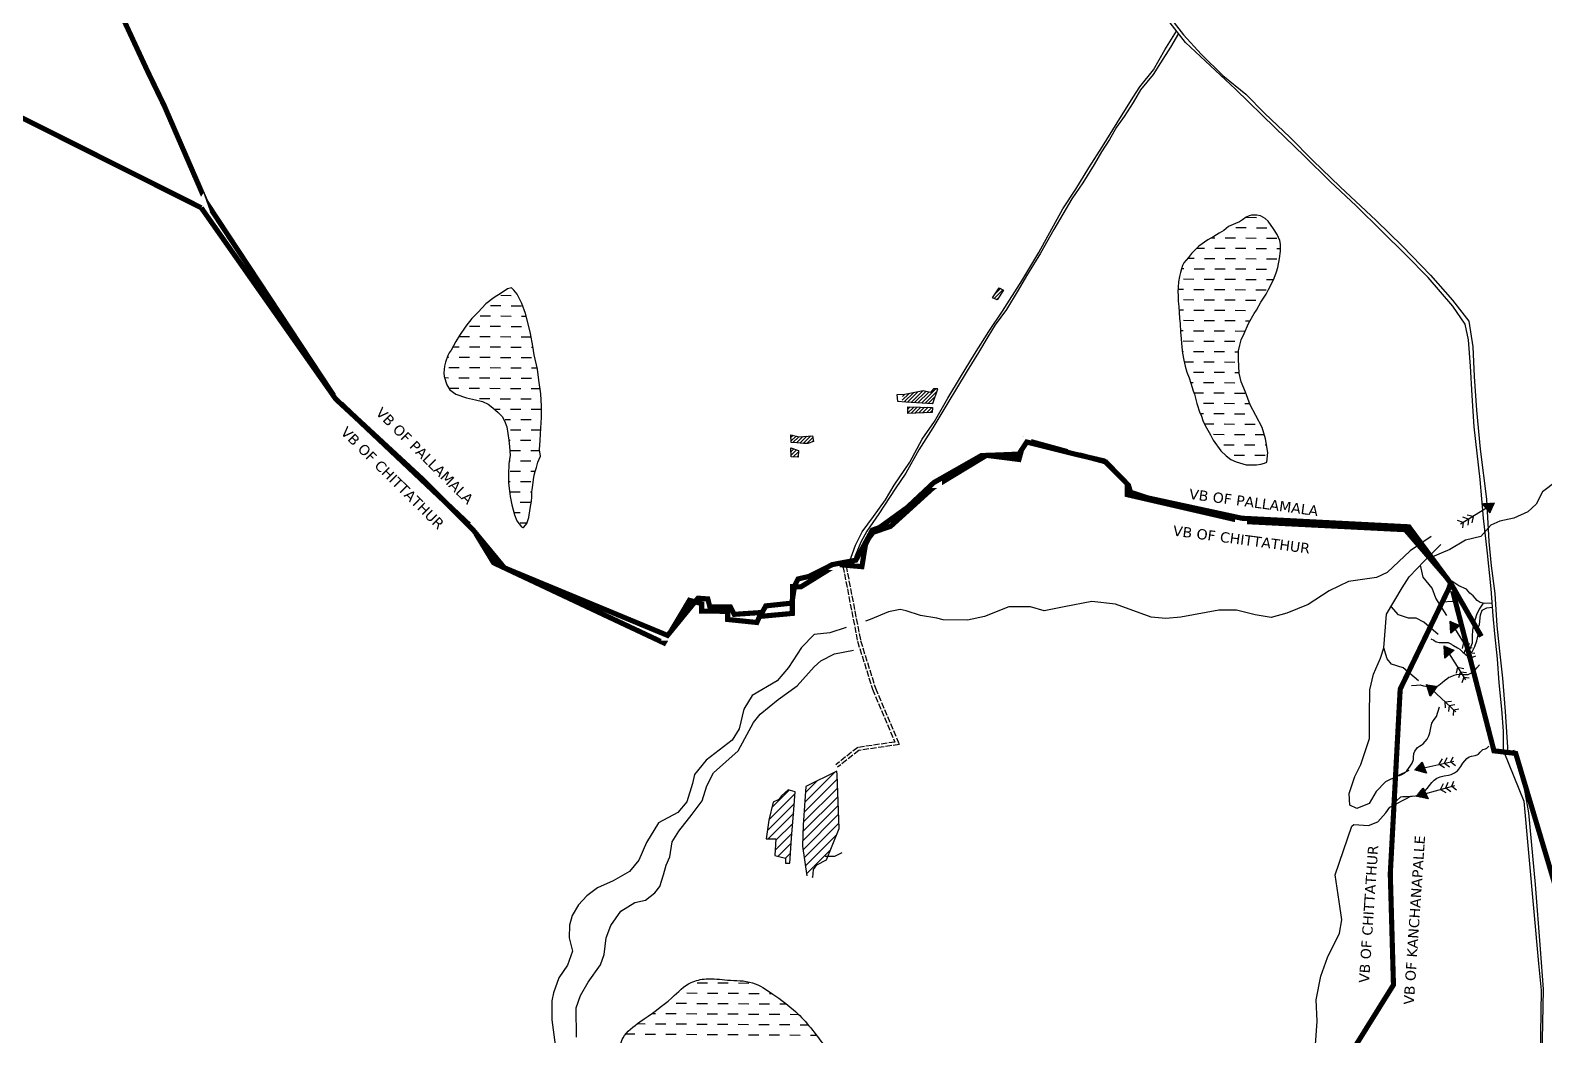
# Model space of a CAD drawing. Header units: inches. Extents: x 360616 to 379062, y 1506291 to 1520405.
# Drawn here: x 364873 to 367827, y 1514431 to 1516392 of the extents above; entities that cross this region are included whole.
import ezdxf

# ---------------------------------------------------------------- set-up
doc = ezdxf.new("R2010")
doc.units = ezdxf.units.IN
doc.header["$MEASUREMENT"] = 0
doc.set_wipeout_variables(frame=1)
for name, pattern in [('ACAD_ISO02W100', [15, 12, -3]), ('ACAD_ISO03W100', [30, 12, -18]), ('BORDER', [1.75, 0.5, -0.25, 0.5, -0.25, 0, -0.25])]:
    doc.linetypes.add(name, pattern=pattern)
for name, color, linetype in [('ARROWS', 4, 'Continuous'), ('CARTTRACK', 30, 'ACAD_ISO02W100'), ('NALA', 4, 'Continuous'), ('Steems', 4, 'Continuous'), ('stons', 1, 'Continuous'), ('STREAM', 4, 'Continuous'), ('VILLAGE_AREA', 1, 'Continuous'), ('VLGE_AREA', 1, 'Continuous'), ('WATER BODY', 4, 'Continuous'), ('WATER_BODY', 4, 'Continuous'), ('ZTEXT', 7, 'Continuous')]:
    doc.layers.add(name, color=color, linetype=linetype)
doc.layers.add('ROAD', color=1, linetype='Continuous', lineweight=25)
doc.layers.add('VILL_BOUNDARY', color=6, linetype='BORDER', lineweight=30)
doc.styles.get("Standard").update_dxf_attribs({"font": 'verdana.TTF'})
pattern_1 = [(359.63535, (369184.575, 1513493.686), (20.29809, 20.04136), [20.17013, -20.17013])]
pattern_2 = [(44.63535, (369184.5746, 1513493.6856), (-3.542845, 3.58823), [])]

# ---------------------------------------------------------------- blocks, each defined once
blk = doc.blocks.new('A$C2C4D24A5')
at = {"layer": 'ARROWS'}
h = blk.add_hatch(dxfattribs=at)
h.set_pattern_fill('ANSI31', color=256, scale=0.02, style=0)
h.set_pattern_definition([(45, (-79.8623605, -6.6559385), (-0.00176776695, 0.00176776695), [])])
h.paths.add_polyline_path([(0.049, 0.276), (0.094, 0.314), (0, 0.355)])
h.paths.add_polyline_path([(0, 0.355), (0.006, 0.239), (0.049, 0.276)])
for p, q in [((0, 0.355), (0.203, 0.029)), ((0.006, 0.239), (0, 0.355)), ((0.094, 0.314), (0.006, 0.239)), ((0.128, 0.15), (0.115, 0.092)), ((0.128, 0.15), (0.189, 0.137)), ((0.156, 0.105), (0.136, 0.05)), ((0.156, 0.105), (0.214, 0.099)), ((0.187, 0.054), (0.169, 0)), ((0.187, 0.054), (0.239, 0.048))]:
    blk.add_line(p, q, dxfattribs=at)

msp = doc.modelspace()

# ---------------------------------------------------------------- hatches: boundary and pattern name
at = {"layer": 'VILLAGE_AREA'}
h = msp.add_hatch(dxfattribs=at)
h.set_pattern_fill('ANSI31', color=1, scale=40.340267, angle=-0.3646, style=0)
h.set_pattern_definition(pattern_2)
h.paths.add_polyline_path([(366771.4, 1515885.1), (366763, 1515890), (366749.9, 1515870.1), (366758.6, 1515866.2)])
h = msp.add_hatch(dxfattribs=at)
h.set_pattern_fill('ANSI31', color=1, scale=40.340267, angle=-0.3646, style=0)
h.set_pattern_definition(pattern_2)
h.paths.add_polyline_path([(366642.8, 1515693), (366634.4, 1515692.8), (366628.6, 1515685.9), (366614.4, 1515688.6), (366578.7, 1515681.9), (366573.5, 1515681.5), (366574.1, 1515676.2), (366573.7, 1515668.9), (366574.2, 1515668), (366580.6, 1515667.7), (366633.1, 1515664.1)])
h.paths.add_polyline_path([(366584.4, 1515657.5), (366584.3, 1515644.9), (366631.7, 1515646.7), (366632.9, 1515656.7)])
h.paths.add_polyline_path([(366571.2, 1515703.9), (366619, 1515703.6), (366619.2, 1515739.9), (366571.4, 1515740.2)], flags=9)
h = msp.add_hatch(dxfattribs=at)
h.set_pattern_fill('ANSI31', color=1, scale=40.340267, angle=-0.3646, style=0)
h.set_pattern_definition(pattern_2)
h.paths.add_polyline_path([(366389.3, 1515586.5), (366400.7, 1515590.2), (366398.8, 1515601.1), (366372.5, 1515599.3), (366356.3, 1515603.4), (366357.3, 1515588.2), (366368.4, 1515587.2), (366381.5, 1515586.3)])
h = msp.add_hatch(dxfattribs=at)
h.set_pattern_fill('ANSI31', color=1, scale=40.340267, angle=-0.3646, style=0)
h.set_pattern_definition(pattern_2)
h.paths.add_polyline_path([(366371.3, 1515572.3), (366356.2, 1515577.9), (366356.8, 1515560.5), (366371, 1515559.4)])
at = {"layer": 'VLGE_AREA'}
h = msp.add_hatch(dxfattribs=at)
h.set_pattern_fill('ANSI31', color=1, scale=101.305268, angle=-0.0649032339, style=0)
h.paths.add_polyline_path([(366450.6, 1514835.1), (366446.9, 1514939.7), (366446, 1514946.9), (366385.5, 1514917.2), (366380.5, 1514841.7), (366379.1, 1514801.2), (366387.5, 1514743), (366399, 1514740), (366401.5, 1514761.5), (366425.7, 1514774.5)])
h = msp.add_hatch(dxfattribs=at)
h.set_pattern_fill('ANSI31', color=1, scale=101.305268, angle=-0.0649032339, style=0)
h.paths.add_polyline_path([(366361.9, 1514864.1), (366365, 1514906.7), (366351, 1514910.5), (366337.9, 1514899.3), (366333.1, 1514892), (366321.9, 1514886.6), (366313.7, 1514851.4), (366308.2, 1514815.4), (366327, 1514815.4), (366325.3, 1514782.7), (366355.2, 1514775.3), (366357.7, 1514816.2)])
h.paths.add_polyline_path([(366320.1, 1514822), (366377.7, 1514821.9), (366377.7, 1514853), (366320.1, 1514853)], flags=9)
at = {"layer": 'WATER_BODY'}
h = msp.add_hatch(dxfattribs=at)
h.set_pattern_fill('DASH', color=256, scale=161.361069, angle=-0.3646, style=0)
h.set_pattern_definition(pattern_1)
h.paths.add_polyline_path([(367264.7, 1515846.3), (367273.2, 1515862), (367283.1, 1515877.4), (367287.6, 1515886.6), (367294.7, 1515899.1), (367299, 1515908.5), (367303.5, 1515921.3), (367306, 1515929.4), (367309.3, 1515946.7), (367311, 1515961), (367311, 1515975), (367310.2, 1515982.4), (367304.6, 1515993.6), (367297.8, 1516005), (367287.3, 1516019.7), (367281.7, 1516025.3), (367272.5, 1516030.2), (367265.4, 1516031.6), (367260.1, 1516031.7), (367255, 1516031.7), (367250.3, 1516030.2), (367244.2, 1516027.6), (367237.3, 1516022.5), (367231.5, 1516018.7), (367223.7, 1516015.4), (367210.1, 1516009.4), (367200.9, 1516001.8), (367191.4, 1515996.2), (367181.5, 1515990.1), (367169.5, 1515983.2), (367151.8, 1515971), (367137.9, 1515956.8), (367131.6, 1515949.2), (367122.6, 1515938.8), (367120.5, 1515933.5), (367118.3, 1515926.8), (367116.2, 1515919.4), (367114.2, 1515912.2), (367112.7, 1515901.8), (367111.5, 1515891.3), (367111, 1515882.3), (367111.6, 1515874.6), (367111.5, 1515863.9), (367112.8, 1515853.6), (367113.5, 1515841.7), (367114.6, 1515830.9), (367115.7, 1515819.8), (367116.2, 1515804.1), (367117.5, 1515790.1), (367118.7, 1515773.8), (367120.5, 1515762.6), (367122.5, 1515748.7), (367125.4, 1515737.2), (367128.8, 1515725.3), (367133.1, 1515714.4), (367136.5, 1515704), (367141.2, 1515689), (367143.8, 1515682.1), (367148.2, 1515664.5), (367154.1, 1515646.1), (367156.4, 1515641.7), (367160.8, 1515629.2), (367167.3, 1515616.8), (367175, 1515603.3), (367180.2, 1515592.7), (367194.7, 1515572.2), (367205.3, 1515562.4), (367214.5, 1515555), (367224.9, 1515550.6), (367237.8, 1515546.4), (367244.4, 1515544.9), (367249.7, 1515544.9), (367255.7, 1515544.9), (367264.4, 1515544.8), (367273.1, 1515545.8), (367279.8, 1515547.6), (367284.4, 1515549.6), (367286.3, 1515568.6), (367282.3, 1515595.2), (367275.4, 1515617.5), (367263, 1515640.5), (367252.3, 1515661.7), (367243.1, 1515686.4), (367234.7, 1515706.4), (367230.9, 1515723.6), (367229.3, 1515750.5), (367229.1, 1515767.1), (367232, 1515777.7), (367234.7, 1515788.1), (367240.6, 1515800.9), (367248.8, 1515820.3), (367260.2, 1515839.5)])
h = msp.add_hatch(dxfattribs=at)
h.set_pattern_fill('DASH', color=256, scale=161.361069, angle=-0.36464983, style=0)
edge = h.paths.add_edge_path()
edge.add_spline(control_points=[(366576.9, 1514053.2), (366576.5, 1514059.7), (366574.2, 1514079.9), (366557.3, 1514123.8), (366538.2, 1514186.6), (366501.5, 1514263.4), (366468.2, 1514341.2), (366420.8, 1514414.8), (366375.2, 1514473.5), (366324.8, 1514510.4), (366281.7, 1514539.5), (366234.8, 1514538.4), (366195.2, 1514544.3), (366154.8, 1514535.8), (366117.7, 1514496.6), (366072, 1514465.1), (366027.6, 1514433.8), (366020.5, 1514396.8), (366026.9, 1514360), (366042.9, 1514319.5), (366078.7, 1514297.8), (366099.2, 1514268), (366129.9, 1514259.9), (366143.9, 1514215.3), (366107.4, 1514145.5), (366081.5, 1514085.1), (366065.2, 1514047.3)], knot_values=[0, 0, 0, 0, 0.096458, 0.300211, 0.690953, 1.069938, 1.557337, 1.941612, 2.365554, 2.643849, 2.869139, 3.111611, 3.316822, 3.463426, 3.701353, 4.086339, 4.310022, 4.461065, 4.612413, 4.865079, 5.071242, 5.211937, 5.38985, 5.485233, 5.856107, 6.477265, 6.477265, 6.477265, 6.477265], degree=3, periodic=0)
edge.add_line((366065.2, 1514047.3), (366041.1, 1513985.9))
edge.add_line((366041.1, 1513985.9), (366101.5, 1513974.4))
edge.add_line((366101.5, 1513974.4), (366195.4, 1513964.6))
edge.add_line((366195.4, 1513964.6), (366528.7, 1513763.9))
edge.add_line((366528.7, 1513763.9), (366540.4, 1513789.3))
edge.add_line((366540.4, 1513789.3), (366549.3, 1513828.1))
edge.add_line((366549.3, 1513828.1), (366547.7, 1513872.3))
edge.add_line((366547.7, 1513872.3), (366546.8, 1513920.2))
edge.add_line((366546.8, 1513920.2), (366558.7, 1513977.1))
edge.add_line((366558.7, 1513977.1), (366576.9, 1514053.2))
h.paths.add_polyline_path([(366301.7, 1514141.5), (366352, 1514141.5), (366352.1, 1514166.5), (366301.8, 1514166.5)], flags=24)

# ---------------------------------------------------------------- linework, layer by layer
at = {"layer": 'CARTTRACK'}
for p, q in [((366486.4, 1515200.5), (366515.7, 1515106.9)), ((366492.3, 1515202), (366521.4, 1515109)), ((366515.7, 1515106.9), (366559.3, 1515004)), ((366521.4, 1515109), (366568, 1514999.1)), ((366559.3, 1515004), (366486.8, 1514993.4)), ((366568, 1514999.1), (366489.2, 1514987.6)), ((366486.8, 1514993.4), (366443.9, 1514959.7)), ((366489.2, 1514987.6), (366447.6, 1514954.9))]:
    msp.add_line(p, q, dxfattribs=at)
at = {"layer": 'NALA'}
for points in [[(367849, 1515512.4), (367822.4, 1515491.9), (367810, 1515468.1), (367793.5, 1515452.7), (367766.3, 1515440.3), (367739.2, 1515435), (367721.3, 1515426.7), (367702.2, 1515404.6), (367671.8, 1515397.7), (367641.3, 1515379.4), (367603.1, 1515362.9)], [(367706.5, 1515275), (367698.5, 1515263.3), (367693.4, 1515252), (367687.5, 1515233.1), (367685.4, 1515222.3), (367685.3, 1515210.7), (367685.2, 1515197.1), (367681.1, 1515186.8), (367677, 1515182.4)], [(367678.9, 1515175.4), (367685.9, 1515181.4), (367690.5, 1515190), (367693.9, 1515201.3), (367696.5, 1515213.1), (367696.1, 1515225.6), (367699.4, 1515233.4), (367701.3, 1515251.8), (367704.6, 1515260.9), (367713.5, 1515265.7), (367724.7, 1515267)]]:
    msp.add_lwpolyline(points, dxfattribs=at)
at = {"layer": 'ROAD', "color": 1}
for points in [[(367746.1, 1514984.6), (367746.3, 1515025.3), (367742.8, 1515067.9), (367737.6, 1515119.1), (367734.8, 1515166.4), (367729.4, 1515215.1), (367726, 1515249.8), (367722.1, 1515302.7), (367714.7, 1515372.6), (367707, 1515440.8), (367700.4, 1515516), (367688.9, 1515619), (367685.1, 1515680), (367681.5, 1515737.1), (367678, 1515788.6), (367671.4, 1515818.8), (367647.5, 1515854.3), (367599.3, 1515910.1), (367555.6, 1515954.3), (367509.1, 1516000.3), (367458.7, 1516049.9), (367408.3, 1516097.1), (367357.9, 1516146.6), (367300.8, 1516201.7), (367223.3, 1516277), (367126.1, 1516368.1), (367084.4, 1516421.5)], [(366468.1, 1515348.3), (366482.5, 1515387.6), (366495.7, 1515413.7), (366517.9, 1515443.7), (366541, 1515476.5), (366558.2, 1515504.9), (366588.2, 1515549.5), (366612.5, 1515594.7), (366636.4, 1515629.2), (366662.4, 1515674.8), (366687.6, 1515715.3), (366714.5, 1515760.4), (366742.4, 1515804.9), (366769.1, 1515844.5), (366806.6, 1515903.6), (366839.9, 1515958.9), (366886.7, 1516043.9), (366912.5, 1516082.3), (366937.8, 1516123.5), (366964.5, 1516165.7), (366992.8, 1516211.7), (367023.9, 1516261.5), (367036.9, 1516281.7), (367063.5, 1516315.2), (367085.7, 1516353.9), (367108.7, 1516390.4)], [(367112.2, 1516385.9), (367096.5, 1516359.4), (367077.5, 1516328.4), (367063.2, 1516305.9), (367038.6, 1516275.8), (367023.8, 1516251.3), (367006.4, 1516224.2), (366991.7, 1516203), (366978, 1516178.9), (366962.3, 1516155.3), (366948.1, 1516130.5), (366925.8, 1516094.3), (366904.4, 1516063.6), (366869.6, 1516003.7), (366843.5, 1515957.7), (366816.3, 1515913.3), (366800, 1515885.4), (366776.8, 1515847.5), (366755.1, 1515817.9), (366740.6, 1515794.4), (366722.7, 1515763.6), (366700.3, 1515727.7), (366660.9, 1515662.2), (366633.1, 1515616.5), (366605.9, 1515574), (366580.8, 1515528.1), (366559.6, 1515498), (366527.9, 1515448.7), (366504.5, 1515415.2), (366493.1, 1515393.7), (366482.1, 1515366.8), (366476.7, 1515347.5)], [(367099.1, 1516412.7), (367122.1, 1516383.5), (367156.7, 1516345.8), (367198.7, 1516303.9), (367243.5, 1516267.2), (367280.8, 1516230.1), (367329.6, 1516183.4), (367374.3, 1516138.1), (367427.5, 1516086.6), (367498, 1516021), (367549.1, 1515971.3), (367603.6, 1515914.4), (367647, 1515865.6), (367678.4, 1515824.5), (367686.3, 1515775), (367688.7, 1515717), (367693.7, 1515651.2), (367700.4, 1515575.1), (367712.8, 1515477.5), (367717.7, 1515395), (367722.4, 1515347.8), (367729.2, 1515293.4), (367733.4, 1515230.3), (367738.1, 1515180.9), (367744.5, 1515128.8), (367749.3, 1515063.7), (367754.5, 1514983.6)], [(367746.9, 1514984.7), (367785.9, 1514888.4), (367814.7, 1514571.9), (367819.5, 1514520), (367817.5, 1514390.7), (367815, 1514315.9), (367839.3, 1514246.3), (367868.1, 1514165.9)], [(367873, 1514168.4), (367820.8, 1514319.4), (367821.8, 1514390.2), (367824.4, 1514522.2), (367818.6, 1514600.2), (367808.6, 1514726.3), (367795.3, 1514866), (367781.2, 1514946.7), (367766.6, 1514988.1)]]:
    msp.add_lwpolyline(points, dxfattribs=at)
at = {"layer": 'Steems'}
for points in [[(367604.4, 1515205.4), (367610.1, 1515202.7), (367613.6, 1515200), (367615.7, 1515199.3), (367618.4, 1515198.7), (367620.8, 1515198), (367622.8, 1515197.9), (367624.8, 1515197.8), (367632.6, 1515198.3), (367638.2, 1515197.9), (367642.2, 1515196.1), (367644.5, 1515194.7), (367646.1, 1515193.6), (367648.8, 1515192.3), (367656.7, 1515187.8), (367660.8, 1515185), (367662.7, 1515183.1), (367664.6, 1515181.2), (367666.8, 1515179), (367669.4, 1515177.2), (367671.7, 1515175.1), (367676.4, 1515171.4), (367678.4, 1515171.1), (367682.2, 1515170.4), (367684.9, 1515170.2), (367687.4, 1515170.1), (367692.2, 1515172.1)], [(367542.1, 1514938.3), (367548.2, 1514940.4), (367553.8, 1514943.9), (367557.5, 1514948), (367560.8, 1514952.5), (367564.3, 1514957.2), (367568, 1514962.6), (367570.5, 1514969.6), (367570.4, 1514974.5), (367571.6, 1514981.3), (367573.5, 1514986), (367578.2, 1514993.2), (367582.2, 1514996), (367585.6, 1514997.8), (367589.8, 1515000.6), (367593.4, 1515004.8), (367597, 1515009.8), (367600.3, 1515015.8), (367602.4, 1515022.2), (367603.9, 1515028.5), (367604.8, 1515034.7), (367606.3, 1515040.7), (367609.5, 1515045.7), (367612.8, 1515050.6), (367615.3, 1515054), (367621.2, 1515072.7)], [(367537.7, 1514889.1), (367545.8, 1514897), (367550, 1514897.7), (367558, 1514897.8), (367568.2, 1514898.2), (367574.5, 1514898.8), (367579.5, 1514899.6), (367583.1, 1514900.7), (367589.3, 1514904.1), (367592.9, 1514907.9), (367597.5, 1514913.2), (367601.9, 1514919.3), (367606.2, 1514925), (367611.1, 1514929.7), (367616.3, 1514933.2), (367622.6, 1514936.1), (367630.3, 1514937.9), (367638.6, 1514939.4), (367644, 1514940.8), (367650.3, 1514944.1), (367656.2, 1514947.7), (367659, 1514951), (367662.8, 1514956.3), (367666.7, 1514962.7), (367670.6, 1514967.6), (367674.9, 1514972), (367679.5, 1514975.3), (367683.9, 1514976.6), (367691.2, 1514977.4), (367694.5, 1514978.7), (367697.5, 1514980.6), (367700.8, 1514984), (367703.6, 1514987.5), (367706.1, 1514989.6), (367710.8, 1514990.6), (367713.8, 1514992.2), (367717.8, 1514995.6)]]:
    msp.add_lwpolyline(points, dxfattribs=at)
at = {"layer": 'STREAM'}
for p, q in [((366441.6, 1514780.6), (366423.2, 1514780.6)), ((366455.9, 1514787.7), (366441.6, 1514780.6))]:
    msp.add_line(p, q, dxfattribs=at)
for points in [[(367605.4, 1515404.6), (367564.4, 1515376.6), (367519.1, 1515334.7), (367498.4, 1515325.1), (367443.6, 1515317), (367406.4, 1515299.1), (367365.1, 1515272.3), (367323.8, 1515255.3), (367293, 1515246.9), (367261.8, 1515251.8), (367225.2, 1515261.1), (367191.3, 1515261.1), (367117.2, 1515247.3), (367087.9, 1515244.8), (367059.3, 1515247.7), (366989.8, 1515273.1), (366943.4, 1515278.1), (366889.2, 1515267.4), (366850.6, 1515259.8), (366823.6, 1515267.5), (366781.8, 1515267.9), (366733.9, 1515248.9), (366701, 1515241.8), (366653.5, 1515242.1), (366640.8, 1515245.7), (366609, 1515250.7), (366581.6, 1515260), (366569.6, 1515262.4), (366546.8, 1515258.2), (366510.9, 1515242.9), (366502.3, 1515239.9)], [(367618.5, 1515213.8), (367591, 1515237.8), (367576.1, 1515245.7), (367560.9, 1515245.8), (367541.3, 1515252.2), (367527.1, 1515268.5)], [(366464.1, 1515227.3), (366432.4, 1515217.2), (366402.1, 1515213.7), (366376.9, 1515188.5), (366351.8, 1515149.3), (366329.6, 1515123.5), (366281.1, 1515094.6), (366265, 1515068), (366255.6, 1515029.4), (366242, 1515007.4)], [(365938.2, 1514428.1), (365937.9, 1514485.8), (365946.1, 1514509.7), (365961.3, 1514535.9), (365985.3, 1514569.5), (365992.2, 1514589.7), (365996.6, 1514621.9), (366005.6, 1514646.1), (366025, 1514674.4), (366052, 1514691.1), (366073.3, 1514695.7), (366091.2, 1514709.8), (366100.8, 1514722.2), (366107.9, 1514744.7), (366113, 1514763.6), (366120.3, 1514779.8), (366125, 1514809.2), (366137.7, 1514829.9), (366163.9, 1514863.2), (366183.4, 1514889.2), (366192.3, 1514918.7), (366205.6, 1514943.7), (366254, 1514986.7), (366283.7, 1515042.2), (366296.5, 1515058.4), (366331.9, 1515087.1), (366369, 1515113.4), (366402.1, 1515150.9), (366414.8, 1515162.4), (366441.8, 1515175.8), (366478.6, 1515183.3)], [(366242, 1515007.4), (366191, 1514968.4), (366168.8, 1514940.8), (366164.9, 1514923.1), (366153.3, 1514887.6), (366136.1, 1514866.5), (366098.1, 1514846.3), (366074.8, 1514807.8), (366060.2, 1514773.7), (366041.7, 1514751.4), (366009.8, 1514733.5), (365979.6, 1514719.5), (365958.9, 1514704.2), (365942.1, 1514686.3), (365930.1, 1514665.6), (365925, 1514647.1), (365924.1, 1514622), (365930.6, 1514596), (365921.1, 1514569.1), (365903.9, 1514543.9), (365893.6, 1514515.1), (365890.4, 1514499.3), (365890.3, 1514462.1), (365896.8, 1514413.3)]]:
    msp.add_lwpolyline(points, dxfattribs=at)
at = {"layer": 'VILL_BOUNDARY', "linetype": 'ACAD_ISO03W100', "lineweight": -2, "ltscale": 3, "const_width": 10}
msp.add_lwpolyline([(367849.6, 1514715.1), (367770, 1514981.8), (367727.6, 1514986.8), (367689.6, 1515133.9), (367642.5, 1515316.2), (367554.6, 1515418.1), (367239, 1515434.1), (367012.5, 1515486.4), (367012.6, 1515507.2), (366983.4, 1515537.2), (366971, 1515550.2), (366910.7, 1515566.3), (366811.9, 1515593.4), (366801.3, 1515555.1), (366737.9, 1515563.1), (366634.6, 1515500.6), (366550.9, 1515424.6), (366517, 1515413), (366508.3, 1515401.5), (366502.1, 1515389.4), (366495, 1515346), (366446.4, 1515350.2), (366376.4, 1515306.8), (366359.6, 1515306.9), (366359.3, 1515254.8), (366295.4, 1515248.9), (366290.2, 1515237.1), (366233.2, 1515243), (366233.3, 1515258.9), (366182.5, 1515259.2), (366182.6, 1515273.9), (366158.6, 1515280.4), (366108.9, 1515197.2), (365776.7, 1515353.5), (365734.5, 1515422.8), (365469.6, 1515673), (365215.5, 1516058.3), (365134.3, 1516245.4), (365101.6, 1516313), (365054.2, 1516415.1)], dxfattribs=at)
at = {"layer": 'VILLAGE_AREA', "color": 1}
for points in [[(366763, 1515890), (366771.4, 1515885.1), (366758.6, 1515866.2), (366749.9, 1515870.1), (366763, 1515890)], [(366580.6, 1515667.7), (366633.1, 1515664.1), (366642.8, 1515693), (366634.4, 1515692.8), (366628.6, 1515685.9), (366614.4, 1515688.6), (366578.7, 1515681.9), (366563, 1515680.8), (366564.4, 1515668.6), (366580.6, 1515667.7)], [(366584.4, 1515657.5), (366632.9, 1515656.7), (366631.7, 1515646.7), (366584.3, 1515644.9), (366584.4, 1515657.5)], [(366356.3, 1515603.4), (366372.5, 1515599.3), (366398.8, 1515601.1), (366400.7, 1515590.2), (366389.3, 1515586.5), (366381.5, 1515586.3), (366368.4, 1515587.2), (366357.3, 1515588.2), (366356.3, 1515603.4)], [(366356.2, 1515577.9), (366371.3, 1515572.3), (366371, 1515559.4), (366356.8, 1515560.5), (366356.2, 1515577.9)]]:
    msp.add_lwpolyline(points, dxfattribs=at)
at = {"layer": 'VLGE_AREA', "color": 1}
for points in [[(366399, 1514740), (366400.8, 1514755.5), (366407, 1514764.5), (366425.7, 1514774.5), (366450.6, 1514835.1), (366446.9, 1514939.7), (366446, 1514946.9), (366385.5, 1514917.2), (366380.5, 1514841.7), (366379.1, 1514801.2), (366387.5, 1514743)], [(366321.9, 1514886.6), (366313.7, 1514851.4), (366308.2, 1514815.4), (366327, 1514815.4), (366325.3, 1514782.7), (366346.2, 1514777.6), (366346.1, 1514767.9), (366354.7, 1514767.9), (366357.7, 1514816.2), (366361.9, 1514864.1), (366365, 1514906.7), (366351, 1514910.5), (366337.9, 1514899.3), (366333.1, 1514892), (366321.9, 1514886.6)]]:
    msp.add_lwpolyline(points, dxfattribs=at)
at = {"layer": 'WATER BODY'}
msp.add_open_spline([(366065.2, 1514047.3), (366081.5, 1514085.1), (366107.4, 1514145.5), (366143.9, 1514215.3), (366129.9, 1514259.9), (366099.2, 1514268), (366078.7, 1514297.8), (366042.9, 1514319.5), (366026.9, 1514360), (366020.5, 1514396.8), (366027.6, 1514433.8), (366072, 1514465.1), (366117.7, 1514496.6), (366154.8, 1514535.8), (366195.2, 1514544.3), (366234.8, 1514538.4), (366281.7, 1514539.5), (366324.8, 1514510.4), (366375.2, 1514473.5), (366420.8, 1514414.8), (366468.2, 1514341.2), (366501.5, 1514263.4), (366538.2, 1514186.6), (366557.3, 1514123.8), (366574.2, 1514079.9), (366576.5, 1514059.7), (366576.9, 1514053.2)], degree=3, knots=[0, 0, 0, 0, 0.621158, 0.992032, 1.087415, 1.265328, 1.406023, 1.612186, 1.864852, 2.0162, 2.167243, 2.390926, 2.775912, 3.013839, 3.160443, 3.365654, 3.608126, 3.833416, 4.111711, 4.535653, 4.919928, 5.407327, 5.786312, 6.177054, 6.380807, 6.477265, 6.477265, 6.477265, 6.477265], dxfattribs=at)
at = {"layer": 'WATER_BODY'}
msp.add_lwpolyline([(367284.4, 1515549.6), (367286.3, 1515568.6), (367282.3, 1515595.2), (367275.4, 1515617.5), (367263, 1515640.5), (367252.3, 1515661.7), (367243.1, 1515686.4), (367234.7, 1515706.4), (367230.9, 1515723.6), (367229.3, 1515750.5), (367229.1, 1515767.1), (367232, 1515777.7), (367234.7, 1515788.1), (367240.6, 1515800.9), (367248.8, 1515820.3), (367260.2, 1515839.5), (367264.7, 1515846.3), (367273.2, 1515862), (367283.1, 1515877.4), (367287.6, 1515886.6), (367294.7, 1515899.1), (367299, 1515908.5), (367303.5, 1515921.3), (367306, 1515929.4), (367309.3, 1515946.7), (367311, 1515961), (367311, 1515975), (367310.2, 1515982.4), (367304.6, 1515993.6), (367297.8, 1516005), (367287.3, 1516019.7), (367281.7, 1516025.3), (367272.5, 1516030.2), (367265.4, 1516031.6), (367260.1, 1516031.7), (367255, 1516031.7), (367250.3, 1516030.2), (367244.2, 1516027.6), (367237.3, 1516022.5), (367231.5, 1516018.7), (367223.7, 1516015.4), (367210.1, 1516009.4), (367200.9, 1516001.8), (367191.4, 1515996.2), (367181.5, 1515990.1), (367169.5, 1515983.2), (367151.8, 1515971), (367137.9, 1515956.8), (367131.6, 1515949.2), (367122.6, 1515938.8), (367120.5, 1515933.5), (367118.3, 1515926.8), (367116.2, 1515919.4), (367114.2, 1515912.2), (367112.7, 1515901.8), (367111.5, 1515891.3), (367111, 1515882.3), (367111.6, 1515874.6), (367111.5, 1515863.9), (367112.8, 1515853.6), (367113.5, 1515841.7), (367114.6, 1515830.9), (367115.7, 1515819.8), (367116.2, 1515804.1), (367117.5, 1515790.1), (367118.7, 1515773.8), (367120.5, 1515762.6), (367122.5, 1515748.7), (367125.4, 1515737.2), (367128.8, 1515725.3), (367133.1, 1515714.4), (367136.5, 1515704), (367141.2, 1515689), (367143.8, 1515682.1), (367148.2, 1515664.5), (367154.1, 1515646.1), (367156.4, 1515641.7), (367160.8, 1515629.2), (367167.3, 1515616.8), (367175, 1515603.3), (367180.2, 1515592.7), (367194.7, 1515572.2), (367205.3, 1515562.4), (367214.5, 1515555), (367224.9, 1515550.6), (367237.8, 1515546.4), (367244.4, 1515544.9), (367249.7, 1515544.9), (367255.7, 1515544.9), (367264.4, 1515544.8), (367273.1, 1515545.8), (367279.8, 1515547.6), (367284.4, 1515549.6)], dxfattribs=at)

# ---------------------------------------------------------------- block references
at = {"layer": 'STREAM', "yscale": 202.6105369089637, "zscale": 202.6105369089761}
for p, xscale, rotation in [((367656.7, 1515470), 202.610536906803, 270.0405055104947), ((367642, 1515167.8), 202.6105369089518, 359.9350967660232), ((367630.7, 1515119.4), 202.6105369089518, 359.9350967660232), ((367615, 1515046.5), 202.6105369024681, 15.23658570821393), ((367641.3, 1514926.1), 202.6105369118712, 71.07433879417202), ((367645.1, 1514878.2), 202.6105369280735, 73.58855419112085)]:
    msp.add_blockref('A$C2C4D24A5', p, dxfattribs=dict(at, xscale=xscale, rotation=rotation))

# ---------------------------------------------------------------- texts
at = {"layer": 'ZTEXT', "color": 5, "ltscale": 2}
for s, rotation, p in [('VB OF PALLAMALA', 315.1897, (365545.5, 1515644.6)), ('VB OF CHITTATHUR ', 315.2768, (365477.2, 1515606.6))]:
    msp.add_text(s, height=20, rotation=rotation, dxfattribs=at).set_placement(p)

# ---------------------------------------------------------------- wipeouts: each hides what was drawn before it
at = {"linetype": 'ACAD_ISO03W100', "lineweight": -2, "ltscale": 3}
msp.add_wipeout([(367517.6, 1514542.7), (367541.2, 1514543.3), (367541.7, 1514519.8), (367518.7, 1514520.3)], dxfattribs=at).dxf.layer = 'VILL_BOUNDARY'

# ---------------------------------------------------------------- next in the draw order: texts
at = {"layer": 'ZTEXT', "color": 5, "ltscale": 2}
msp.add_text('VB OF KANCHANAPALLE', height=20, rotation=86.1343, dxfattribs=at).set_placement((367571.1, 1514491))

# ---------------------------------------------------------------- next in the draw order: wipeouts: each hides what was drawn before it
at = {"linetype": 'ACAD_ISO03W100', "lineweight": -2, "ltscale": 3}
for points in [[(365190.5, 1516043.1), (365210.9, 1516074.4), (365223.9, 1516037.6)], [(365458.3, 1515682.6), (365482, 1515683.1), (365482.4, 1515659.6), (365459.4, 1515660.2)], [(366801.4, 1515599), (366825, 1515599.5), (366825.4, 1515576), (366802.5, 1515576.6)], [(366896.9, 1515575.1), (366920.6, 1515575.6), (366921, 1515552.1), (366898, 1515552.7)], [(366627.4, 1515522), (366651.1, 1515522.5), (366651.5, 1515499), (366628.5, 1515499.6)], [(367221.8, 1515449.3), (367245.5, 1515449.8), (367245.9, 1515426.3), (367222.9, 1515426.9)], [(365727.1, 1515431.2), (365750.7, 1515431.8), (365751.1, 1515408.2), (365728.2, 1515408.8)], [(366427.4, 1515362.3), (366451.1, 1515362.8), (366451.5, 1515339.3), (366428.5, 1515339.9)], [(367625.8, 1515299.7), (367645, 1515333.1), (367661.8, 1515296.8)], [(366102.8, 1515224.1), (366126.4, 1515224.6), (366126.9, 1515201.1), (366103.9, 1515201.7)], [(367531.1, 1515118.5), (367554.8, 1515119), (367555.2, 1515095.5), (367532.2, 1515096.1)], [(367511.9, 1514761.2), (367535.6, 1514761.7), (367536, 1514738.2), (367513, 1514738.8)]]:
    msp.add_wipeout(points, dxfattribs=at).dxf.layer = 'VILL_BOUNDARY'

# ---------------------------------------------------------------- next in the draw order: hatches: boundary and pattern name
at = {"layer": 'WATER_BODY'}
h = msp.add_hatch(dxfattribs=at)
h.set_pattern_fill('DASH', color=256, scale=161.361069, angle=-0.3646, style=0)
h.set_pattern_definition(pattern_1)
h.paths.add_polyline_path([(365856.1, 1515759.4), (365853.6, 1515775.7), (365848.6, 1515800.7), (365844.6, 1515816.8), (365839.2, 1515839.5), (365831.8, 1515859.5), (365822.9, 1515877.2), (365816.3, 1515885.4), (365811.6, 1515890.1), (365806.5, 1515888.4), (365778.2, 1515871), (365761.8, 1515858.4), (365746.6, 1515842.4), (365734.3, 1515829.8), (365722.8, 1515814.8), (365710.2, 1515797.1), (365703, 1515784.9), (365686, 1515753.3), (365683, 1515744.7), (365681.3, 1515737.3), (365679.9, 1515723.8), (365680.2, 1515716.8), (365685.5, 1515700.8), (365691.5, 1515690.6), (365703.3, 1515682.7), (365723.8, 1515675.3), (365753.4, 1515668.5), (365768.7, 1515661.8), (365799.3, 1515634.8), (365806.1, 1515598.3), (365807.5, 1515580.1), (365808.9, 1515562.9), (365808.4, 1515559.4), (365806.8, 1515546.4), (365805.9, 1515525.7), (365806, 1515509.6), (365807.6, 1515493), (365809.2, 1515482.6), (365812.6, 1515466.3), (365817.3, 1515447.2), (365822.2, 1515435.2), (365830.9, 1515423.5), (365833.7, 1515422.3), (365834.9, 1515422.4), (365835.8, 1515422.9), (365841.7, 1515430.2), (365845.5, 1515441.8), (365848.3, 1515459.5), (365850.6, 1515474), (365851.1, 1515481.5), (365851.1, 1515491.9), (365852.1, 1515496.1), (365853.4, 1515505.1), (365855.5, 1515524.8), (365860.6, 1515539.3), (365865.8, 1515564.2), (365867.8, 1515592.8), (365869.1, 1515615.9), (365870.3, 1515637.2), (365870.5, 1515659.1), (365868.9, 1515682.9), (365865, 1515709.9), (365862.1, 1515731.2)])

# ---------------------------------------------------------------- next in the draw order: linework, layer by layer
at = {"layer": 'CARTTRACK'}
for p, q in [((366458.1, 1515346.7), (366486.4, 1515200.5)), ((366464.1, 1515347.9), (366492.3, 1515202))]:
    msp.add_line(p, q, dxfattribs=at)
at = {"layer": 'NALA'}
msp.add_lwpolyline([(367724.2, 1515274.6), (367709.2, 1515274.3), (367700.9, 1515276.4), (367694.6, 1515280.2), (367686.8, 1515289.1), (367680.8, 1515294.2), (367674.3, 1515302.3), (367659.2, 1515308.9), (367645.5, 1515318)], dxfattribs=at)
at = {"layer": 'Steems'}
msp.add_lwpolyline([(367566.6, 1515114.2), (367576.3, 1515114.9), (367583.4, 1515115.3), (367590, 1515113.5), (367594.9, 1515113.2), (367600.2, 1515112.4), (367603.5, 1515111.9), (367608.5, 1515111), (367612, 1515111.3), (367614.9, 1515112.1), (367617.9, 1515113.6), (367620.1, 1515115.1), (367623.4, 1515117.3), (367626.6, 1515120), (367630.8, 1515124), (367635.6, 1515127.2), (367639.5, 1515130.3), (367642.7, 1515131.4), (367650.2, 1515134.5), (367654.6, 1515135.7), (367660, 1515136.5), (367667, 1515136), (367672.1, 1515135.8), (367674.7, 1515135.7), (367677.2, 1515135.9), (367682.5, 1515138.4), (367685.4, 1515139.9), (367688.9, 1515142.6), (367690.3, 1515143.8), (367692.3, 1515146.1), (367694.3, 1515148.9), (367699.1, 1515154.5)], dxfattribs=at)
at = {"layer": 'stons'}
msp.add_lwpolyline([(367641.6, 1515319.4), (367666.7, 1515279.6), (367626.5, 1515276.9), (367641.6, 1515319.4)], dxfattribs=at)
at = {"layer": 'STREAM'}
for points in [[(367561.4, 1514948.4), (367515.8, 1514926.4), (367497.7, 1514907.8), (367483.9, 1514883.9), (367460.1, 1514874.5), (367446.6, 1514880.6), (367445.1, 1514903.9), (367456.1, 1514936.9), (367468.2, 1514960.4), (367485, 1515010.8), (367485.1, 1515055.4), (367485.2, 1515105.8), (367492.4, 1515136.1), (367506.3, 1515167.5), (367513.1, 1515187.6), (367518.2, 1515253.4), (367548.7, 1515304.9), (367562.2, 1515326.1), (367592, 1515357.1), (367623.9, 1515389.3)], [(367635.4, 1515250.9), (367614.2, 1515284.6), (367606.8, 1515304.3), (367589.4, 1515325.6), (367584.1, 1515348.9)], [(367580.3, 1515123.6), (367550.8, 1515149), (367528, 1515155.9), (367519.1, 1515166.2), (367513.1, 1515187.6)], [(367379, 1514404.5), (367382.5, 1514459.8), (367381, 1514501.1), (367390, 1514547.2), (367403.2, 1514583.6), (367426.6, 1514630.9), (367431.1, 1514657.1), (367425.8, 1514692.7), (367418.2, 1514744.8), (367450.3, 1514839.6), (367454.5, 1514843), (367482.8, 1514841.3), (367500.8, 1514848.4), (367516.9, 1514865.7), (367524.2, 1514876.8), (367567, 1514899.2)]]:
    msp.add_lwpolyline(points, dxfattribs=at)
at = {"layer": 'VILL_BOUNDARY', "linetype": 'ACAD_ISO03W100', "lineweight": -2, "ltscale": 3, "const_width": 10}
for points in [[(364600.9, 1516248), (364731.3, 1516284.5), (365206.6, 1516046), (365206.6, 1516046)], [(365206.6, 1516046), (365468.8, 1515673), (365639.3, 1515515.3), (365737.1, 1515417.3), (365797.8, 1515343.8), (366116, 1515211.9), (366175.3, 1515284.5), (366194.5, 1515283.1), (366198.6, 1515267.2), (366238.7, 1515267.4), (366246, 1515253), (366300.4, 1515256.7), (366307.6, 1515269.5), (366358.5, 1515274.9), (366363.8, 1515308.8), (366370.4, 1515322), (366391.9, 1515327), (366437.3, 1515350), (366483.3, 1515358.7), (366515.2, 1515417.3), (366529.4, 1515422.4), (366583.5, 1515461.5), (366635.1, 1515509.9), (366727.7, 1515562.5), (366801.1, 1515565.5), (366816.4, 1515589.1), (366909.9, 1515565.6), (366967.6, 1515552.2), (367014.8, 1515505.1), (367019, 1515491.1), (367053.4, 1515479.9), (367235.9, 1515440.4), (367561.8, 1515423.7), (367644, 1515312.5), (367702.9, 1515210)], [(367644, 1515312.5), (367544.7, 1515107), (367525.4, 1514746.9), (367531.6, 1514530.4), (367230.1, 1514046.5)]]:
    msp.add_lwpolyline(points, dxfattribs=at)
at = {"layer": 'WATER_BODY'}
msp.add_lwpolyline([(365835.8, 1515422.9), (365841.7, 1515430.2), (365845.5, 1515441.8), (365848.3, 1515459.5), (365850.6, 1515474), (365851.1, 1515481.5), (365851.1, 1515491.9), (365852.1, 1515496.1), (365853.4, 1515505.1), (365854.6, 1515516.3), (365856, 1515524.4), (365857.8, 1515531.4), (365860.6, 1515539.3), (365862.8, 1515549.9), (365868.3, 1515561.6), (365866.5, 1515573.7), (365867.8, 1515592.8), (365869.1, 1515615.9), (365870.3, 1515637.2), (365870.5, 1515659.1), (365868.9, 1515682.9), (365865, 1515709.9), (365862.1, 1515731.2), (365856.1, 1515759.4), (365853.6, 1515775.7), (365848.6, 1515800.7), (365844.6, 1515816.8), (365839.2, 1515839.5), (365831.8, 1515859.5), (365822.9, 1515877.2), (365816.3, 1515885.4), (365811.6, 1515890.1), (365804.1, 1515887.6), (365791.3, 1515879.1), (365778.2, 1515871), (365761.8, 1515858.4), (365746.6, 1515842.4), (365734.3, 1515829.8), (365722.8, 1515814.8), (365710.2, 1515797.1), (365703, 1515784.9), (365694.1, 1515768.4), (365690.4, 1515763.3), (365687.4, 1515757.5), (365683, 1515744.7), (365681.3, 1515737.3), (365679.9, 1515723.8), (365680.2, 1515716.8), (365685.5, 1515700.8), (365691.5, 1515690.6), (365703.3, 1515682.7), (365723.8, 1515675.3), (365741.4, 1515671.3), (365755.1, 1515667.8), (365766.4, 1515662.8), (365775.6, 1515655.7), (365785.8, 1515646.7), (365793.6, 1515638.8), (365798, 1515630.5), (365802.3, 1515619), (365804.8, 1515605.7), (365806.5, 1515592.8), (365807.5, 1515580.1), (365808.9, 1515562.9), (365808.4, 1515559.4), (365806.8, 1515546.4), (365805.9, 1515525.7), (365806, 1515509.6), (365807.6, 1515493), (365809.2, 1515482.6), (365812.6, 1515466.3), (365817.3, 1515447.2), (365822.2, 1515435.2), (365830.9, 1515423.5), (365833.7, 1515422.3), (365834.9, 1515422.4), (365835.8, 1515422.9)], dxfattribs=at)

# ---------------------------------------------------------------- next in the draw order: texts
at = {"layer": 'ZTEXT', "color": 5, "ltscale": 2}
for s, rotation, p in [('VB OF PALLAMALA', 352.3553, (367132.1, 1515478.2)), ('VB OF CHITTATHUR ', 352.4424, (367100.6, 1515406.7)), ('VB OF CHITTATHUR ', 86.1343, (367483.9, 1514533.5))]:
    msp.add_text(s, height=20, rotation=rotation, dxfattribs=at).set_placement(p)

doc.saveas('drawing.dxf')
